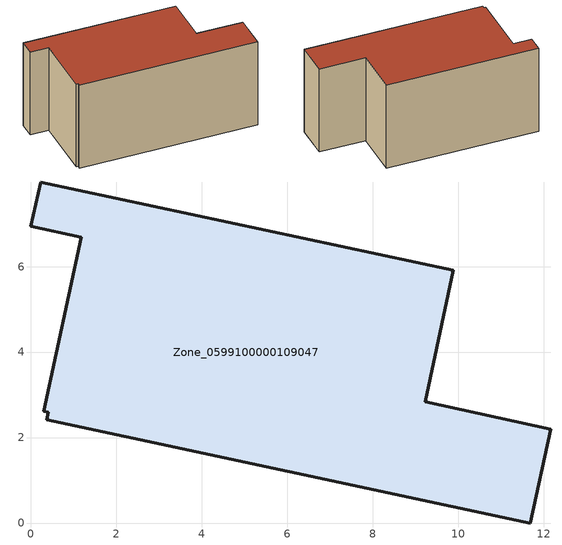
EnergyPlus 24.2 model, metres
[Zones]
Zone_0599100000109047
 floor ground (C_G): 0.41,2.59 0.31,2.61 1.18,6.69 0,6.94 0.23,7.98 9.89,5.91 9.23,2.84 12.17,2.2 11.69,0 0.38,2.42 z0
 wall outside (C_F): 9.23,2.84 9.89,5.91 0.23,7.98 0,6.94 1.18,6.69 0.31,2.61 0.41,2.59 0.38,2.42 11.69,0 12.17,2.2 9.23,2.84 z0:5.98
 roof outside (C_R): 0.31,2.61 0.41,2.59 0.38,2.42 11.69,0 12.17,2.2 9.23,2.84 9.89,5.91 0.23,7.98 0,6.94 1.18,6.69 z5.98
[BUILDING]
Pand.0599100000109047: North Axis=0; Terrain=City; Loads Convergence Tolerance Value=0.04; Temperature Convergence Tolerance Value=0.4; Solar Distribution=FullExterior; Maximum Number of Warmup Days=25; Minimum Number of Warmup Days=1
[Site:Location]
Rotterdam.The.Hague.AP_ZH_NLD Design_Conditions: Latitude=51.96; Longitude=4.45; Time Zone=1; Elevation=-4.5
[SITE:GROUNDTEMPERATURE:BUILDINGSURFACE]
18, 18, 18, 18, 18, 18, 18, 18, 18, 18, 18, 18
[MATERIAL] Thermal Absorptance=0.9; Solar Absorptance=0.7; Visible Absorptance=0.7
Name | Roughness | Thickness | Conductivity | Density | Specific Heat
G.TI.1975-1991 | MediumSmooth | 0.15 | 0.288461 | 540 | 1210
F.TI.1975-1991 | Rough | 0.3 | 0.230769 | 1920 | 840
R.TI.1975-1991 | MediumRough | 0.2 | 0.153846 | 1500 | 1000
[CONSTRUCTION]
C_G: G.TI.1975-1991
C_F: F.TI.1975-1991
C_R: R.TI.1975-1991
[ZONE]
Zone_0599100000109047: Type=1; Multiplier=1; Ceiling Height=Autocalculate; Volume=Autocalculate; Floor Area=autocalculate; Part of Total Floor Area=Yes
[ZONEINFILTRATION:DESIGNFLOWRATE]
Infil_Zone_0599100000109047: Zone or ZoneList or Space or SpaceList=Zone_0599100000109047; Schedule=AlwaysOn; Design Flow Rate Calculation Method=Flow/Area; Flow Rate per Floor Area=0.003; Constant Term Coefficient=1; Temperature Term Coefficient=0; Velocity Term Coefficient=0; Velocity Squared Term Coefficient=0
[HVACTEMPLATE:ZONE:IDEALLOADSAIRSYSTEM]
Zone_0599100000109047: Maximum Heating Supply Air Temperature=50; Minimum Cooling Supply Air Temperature=13; Maximum Heating Supply Air Humidity Ratio=0.0156; Minimum Cooling Supply Air Humidity Ratio=0.0077; Heating Limit=NoLimit; Cooling Limit=NoLimit; Dehumidification Control Type=ConstantSensibleHeatRatio; Cooling Sensible Heat Ratio=0.7; Dehumidification Setpoint=60; Humidification Control Type=None; Humidification Setpoint=30; Outdoor Air Method=None; Outdoor Air Flow Rate per Person=0.00944; Outdoor Air Flow Rate per Zone Floor Area=0; Outdoor Air Flow Rate per Zone=0; Demand Controlled Ventilation Type=None; Outdoor Air Economizer Type=NoEconomizer; Heat Recovery Type=None; Sensible Heat Recovery Effectiveness=0.7; Latent Heat Recovery Effectiveness=0.65
[ZONECONTROL:THERMOSTAT]
ThermostatControl_Zone_0599100000109047: Zone or ZoneList=Zone_0599100000109047; Control Type Schedule=DualSetpointControlType; Control 1=Thermostat_Zone_0599100000109047; Temperature Difference Between Cutout And Setpoint=0
[THERMOSTATSETPOINT:DUALSETPOINT]
Thermostat_Zone_0599100000109047: Heating Setpoint Temperature Schedule=HeatingSetpoint_Zone_0599100000109047; Cooling Setpoint Temperature Schedule=CoolingSetpoint_Zone_0599100000109047
[SCHEDULE:COMPACT]
HeatingSetpoint_Zone_0599100000109047: Through: 12/31, For: AllDays, Until: 24:00, 21
CoolingSetpoint_Zone_0599100000109047: Through: 12/31, For: AllDays, Until: 24:00, 24
DualSetpointControlType: Through: 12/31, For: AllDays, Until: 24:00, 4
AlwaysOn: Through: 12/31, For: AllDays, Until: 24:00, 1
